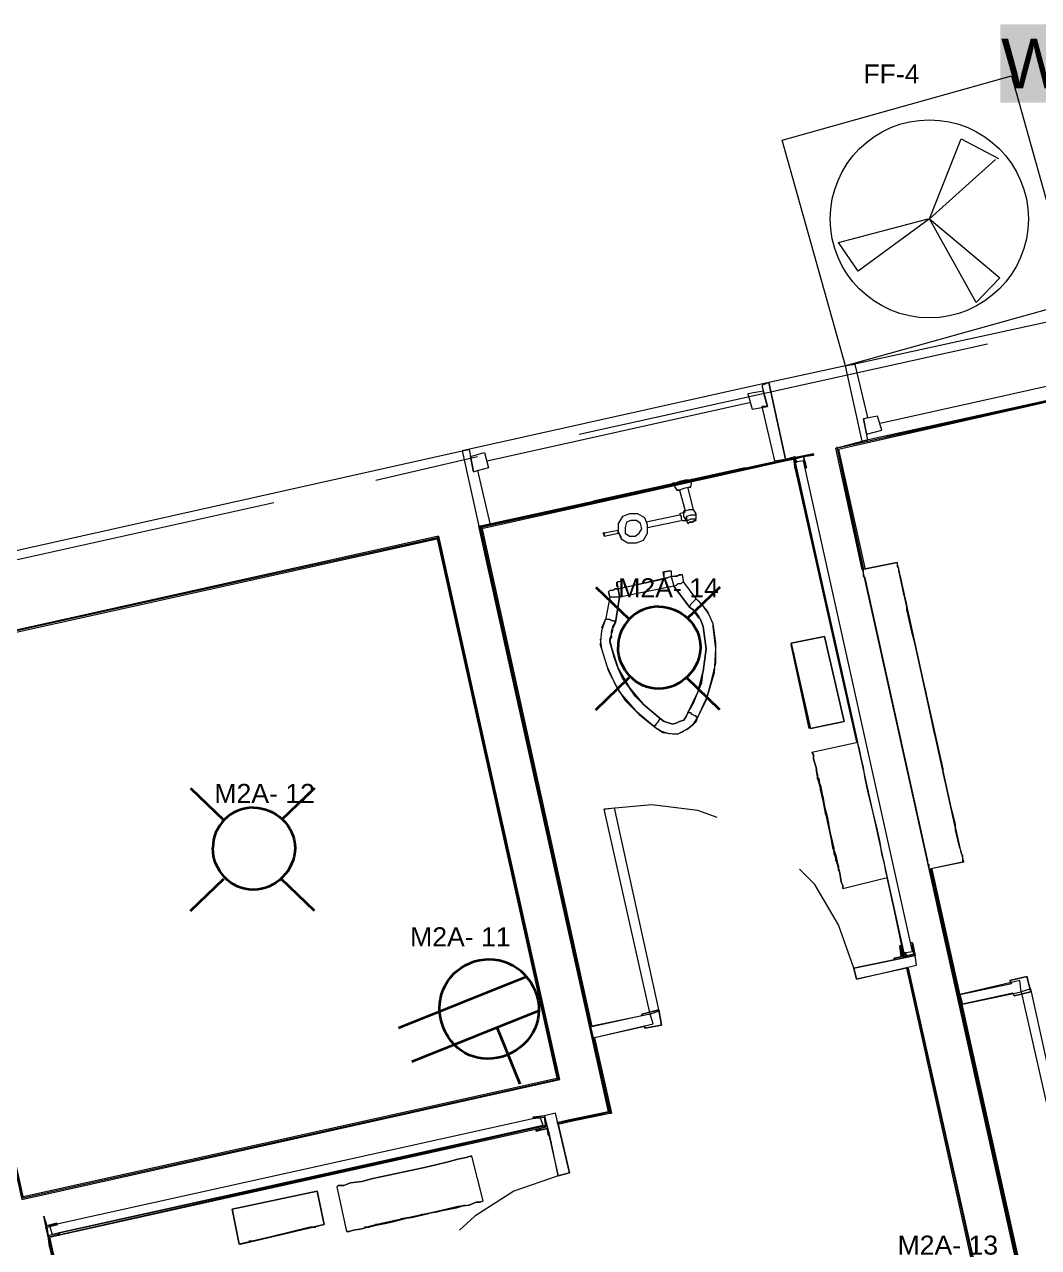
# Model space of a CAD drawing. Header units: millimetres. Extents: x 0.7 to 36.3, y 0.6 to 47.9.
# Drawn here: x 23.461 to 24.673, y 12.984 to 14.446 of the extents above; entities that cross this region are included whole.
import ezdxf

# ---------------------------------------------------------------- set-up
doc = ezdxf.new("R2010")
doc.units = ezdxf.units.MM
doc.header["$LTSCALE"] = 0.007
doc.linetypes.add('HIDDEN', pattern=[9.525, 6.35, -3.175])
doc.layers.add('Dotted', color=1, linetype='HIDDEN', lineweight=30, true_color=0xff0000)
doc.layers.add('PDF2_Geometry', color=7, linetype='Continuous')
doc.layers.add('PDF_Text', color=7, linetype='Continuous')
doc.layers.add('PDF_Geometry', color=7, linetype='Continuous', true_color=0x777777)
doc.layers.add('PDF_Solid Fills', color=7, linetype='Continuous', true_color=0xffffff)
doc.styles.add('PDF Arial', font='arial.ttf')

msp = doc.modelspace()

# ---------------------------------------------------------------- linework, layer by layer
at = {"layer": 'Dotted', "color": 0, "linetype": 'Continuous', "lineweight": 5}
for p, q in [((24.5426, 14.2136), (24.5807, 14.3095)), ((24.5807, 14.3095), (24.6251, 14.2857)), ((24.6217, 14.2847), (24.5426, 14.2136)), ((24.4339, 14.1852), (24.5395, 14.2132)), ((24.5426, 14.2136), (24.4575, 14.1509)), ((24.5426, 14.2136), (24.627, 14.143)), ((24.5984, 14.1138), (24.5426, 14.2136)), ((24.4575, 14.1509), (24.4339, 14.1852)), ((24.627, 14.143), (24.5984, 14.1138))]:
    msp.add_line(p, q, dxfattribs=at)
at = {"layer": 'Dotted', "color": 0, "linetype": 'HIDDEN', "lineweight": 5}
msp.add_line((24.5395, 14.2132), (24.5426, 14.2136), dxfattribs=at)
at = {"layer": 'Dotted', "color": 0, "linetype": 'Continuous', "lineweight": 5}
msp.add_lwpolyline([(24.3667, 14.3077), (24.6407, 14.3845), (24.7164, 14.1145), (24.4423, 14.0378)], close=True, dxfattribs=at)
msp.add_circle((24.5426, 14.2136), 0.1184, dxfattribs=at)
at = {"layer": 'PDF2_Geometry', "lineweight": 35}
for points in [[(23.9078, 13.2463), (24.061, 13.3076)], [(23.9239, 13.2061), (24.0771, 13.2674)], [(24.0533, 13.1788), (24.026, 13.2469)]]:
    msp.add_lwpolyline(points, dxfattribs=at)
msp.add_arc((24.016, 13.2683), 0.0597, 21.5617, 112.0411, dxfattribs=at)
for points in [[(23.9617, 13.2463), (23.9493, 13.2773), (23.9626, 13.3113), (23.9935, 13.3237)], [(24.0715, 13.2903), (24.0839, 13.2593), (24.0684, 13.2262), (24.0375, 13.2138)], [(24.0375, 13.2138), (24.0065, 13.2014), (23.974, 13.2154), (23.9617, 13.2463)]]:
    msp.add_open_spline(points, degree=3, dxfattribs=at)
at = {"layer": 'PDF_Geometry', "lineweight": 9}
for points in [[(24.8073, 14.1178), (24.8273, 14.0278), (24.4623, 13.9478), (24.4423, 14.0378)], [(24.3807, 13.9261), (24.3923, 13.9294), (24.394, 13.9161), (24.3957, 13.9161), (24.3923, 13.9294), (24.404, 13.9311), (24.404, 13.9328), (24.3807, 13.9278), (24.3823, 13.9144), (24.384, 13.9144)], [(24.3807, 13.9261), (24.3823, 13.9144), (24.384, 13.9144), (24.3823, 13.9144)], [(24.2357, 13.8978), (24.239, 13.8978), (24.244, 13.8994), (24.2507, 13.9011), (24.2573, 13.9011), (24.259, 13.9028), (24.2573, 13.9011), (24.2507, 13.9011), (24.244, 13.8994), (24.239, 13.8978)], [(24.1907, 13.8344), (24.1957, 13.8378), (24.199, 13.8428), (24.1973, 13.8494), (24.1923, 13.8528), (24.1857, 13.8528), (24.1807, 13.8511), (24.179, 13.8444), (24.179, 13.8378), (24.184, 13.8344)], [(24.2523, 13.8528), (24.2523, 13.8561), (24.2523, 13.8578), (24.2523, 13.8561)], [(24.254, 13.8494), (24.2557, 13.8511), (24.259, 13.8511), (24.2623, 13.8528), (24.264, 13.8528), (24.2623, 13.8528), (24.259, 13.8511), (24.2557, 13.8511)], [(24.154, 13.8361), (24.1524, 13.8378), (24.154, 13.8361), (24.154, 13.8344), (24.154, 13.8361), (24.154, 13.8378), (24.154, 13.8361), (24.154, 13.8344)], [(24.1707, 13.8394), (24.1707, 13.8411), (24.1707, 13.8394), (24.1707, 13.8378)], [(24.2257, 13.7828), (24.2257, 13.7861), (24.2257, 13.7878), (24.2257, 13.7894), (24.2257, 13.7911), (24.224, 13.7911)], [(24.504, 13.8028), (24.4623, 13.7944)], [(24.169, 13.7794), (24.1773, 13.7811)], [(24.1707, 13.7711), (24.1707, 13.7728), (24.169, 13.7744), (24.169, 13.7761), (24.169, 13.7778), (24.169, 13.7794)], [(24.179, 13.7728), (24.1773, 13.7811), (24.1773, 13.7794), (24.1773, 13.7778), (24.179, 13.7744)], [(24.5073, 13.7878), (24.579, 13.4611), (24.574, 13.4828), (24.574, 13.4895), (24.5723, 13.4961), (24.5707, 13.5028), (24.569, 13.5078), (24.564, 13.5311), (24.5623, 13.5378), (24.5607, 13.5444), (24.559, 13.5511), (24.559, 13.5561), (24.529, 13.6911), (24.5273, 13.6978), (24.5257, 13.7044), (24.524, 13.7111), (24.5223, 13.7161), (24.5173, 13.7394), (24.5157, 13.7461), (24.5157, 13.7528), (24.514, 13.7594), (24.5123, 13.7644)], [(24.164, 13.7228), (24.1624, 13.7178)], [(24.4407, 13.6128), (24.4173, 13.7144), (24.3773, 13.7061), (24.4007, 13.6044), (24.4407, 13.6128), (24.4007, 13.6044), (24.3773, 13.7061), (24.4173, 13.7144)], [(24.3807, 13.6894), (24.3807, 13.6928), (24.3807, 13.6944), (24.3807, 13.6928)], [(24.3973, 13.6144), (24.3973, 13.6161), (24.3957, 13.6194), (24.3973, 13.6161)], [(24.4257, 13.4711), (24.4157, 13.5178), (24.4123, 13.5328), (24.409, 13.5461), (24.4073, 13.5578), (24.404, 13.5678), (24.404, 13.5728), (24.4023, 13.5761), (24.404, 13.5728), (24.404, 13.5678), (24.4073, 13.5578), (24.409, 13.5461), (24.4123, 13.5328), (24.4157, 13.5178), (24.4257, 13.4711), (24.429, 13.4561), (24.4323, 13.4428), (24.4357, 13.4311), (24.4373, 13.4211), (24.439, 13.4161), (24.439, 13.4128), (24.439, 13.4161), (24.4373, 13.4211), (24.4357, 13.4311), (24.4323, 13.4428), (24.429, 13.4561), (24.4257, 13.4711), (24.4273, 13.4611), (24.4307, 13.4528), (24.4323, 13.4445), (24.434, 13.4395), (24.434, 13.4345), (24.434, 13.4395), (24.4323, 13.4445), (24.4307, 13.4528), (24.4273, 13.4611), (24.4257, 13.4711), (24.4157, 13.5178), (24.414, 13.5278), (24.4123, 13.5361), (24.409, 13.5444), (24.409, 13.5494), (24.4073, 13.5544), (24.409, 13.5494), (24.409, 13.5444), (24.4123, 13.5361), (24.414, 13.5278), (24.4157, 13.5178)], [(24.419, 13.5011), (24.4157, 13.5178), (24.414, 13.5244), (24.4123, 13.5311), (24.4123, 13.5361), (24.4107, 13.5411), (24.4107, 13.5444), (24.409, 13.5444), (24.4107, 13.5428), (24.4107, 13.5394), (24.4123, 13.5344), (24.414, 13.5278), (24.4157, 13.5211)], [(24.4223, 13.4911), (24.4173, 13.5111), (24.4207, 13.4978), (24.424, 13.4778)], [(24.4223, 13.4878), (24.4257, 13.4711), (24.4273, 13.4645), (24.429, 13.4578), (24.4307, 13.4528), (24.4307, 13.4478), (24.4323, 13.4461), (24.4323, 13.4445), (24.4307, 13.4461), (24.4307, 13.4495), (24.429, 13.4545), (24.429, 13.4611), (24.4273, 13.4678)], [(24.7023, 12.7245), (24.544, 13.4361)], [(24.5157, 13.3328), (24.5107, 13.3311), (24.509, 13.3445), (24.5073, 13.3445), (24.509, 13.3311), (24.5007, 13.3295), (24.5007, 13.3278), (24.5007, 13.3295), (24.509, 13.3311), (24.5073, 13.3445), (24.509, 13.3445), (24.5107, 13.3311)], [(24.514, 13.3328), (24.5123, 13.3361)], [(24.639, 13.3028), (24.6407, 13.2995)], [(24.659, 13.3078), (24.664, 13.2895)], [(24.219, 13.2678), (24.2223, 13.2495)], [(24.1407, 13.2345), (24.2123, 13.2511), (24.209, 13.2628), (24.1374, 13.2478)], [(24.199, 13.2628), (24.199, 13.2611)], [(24.0974, 13.1861), (24.099, 13.1861), (24.099, 13.1845), (23.459, 13.0428), (23.459, 13.0445)], [(23.494, 12.9995), (24.0807, 13.1295), (24.0774, 13.1395), (23.4907, 13.0095)], [(24.0824, 13.1395), (24.084, 13.1278), (24.0724, 13.1245), (24.0724, 13.1228), (24.0857, 13.1261), (24.0874, 13.1178), (24.089, 13.1178), (24.0824, 13.1411), (24.069, 13.1395), (24.069, 13.1378)], [(24.084, 13.1295), (24.084, 13.1278), (24.0724, 13.1245), (24.0724, 13.1228), (24.0857, 13.1261), (24.0874, 13.1178), (24.089, 13.1178), (24.0874, 13.1178), (24.0857, 13.1261), (24.0724, 13.1228), (24.0724, 13.1245), (24.084, 13.1278)], [(23.939, 13.0795), (23.954, 13.0828), (23.9674, 13.0861), (23.979, 13.0895), (23.989, 13.0911), (23.994, 13.0928), (23.9957, 13.0928), (23.994, 13.0928), (23.989, 13.0911), (23.979, 13.0895), (23.9674, 13.0861), (23.954, 13.0828), (23.939, 13.0795), (23.8924, 13.0695), (23.8774, 13.0661), (23.864, 13.0628), (23.8507, 13.0611), (23.8424, 13.0578), (23.8357, 13.0578), (23.834, 13.0561), (23.8357, 13.0578), (23.8424, 13.0578), (23.8507, 13.0611), (23.864, 13.0628), (23.8774, 13.0661), (23.8924, 13.0695)], [(23.8107, 13.0511), (23.709, 13.0295), (23.7174, 12.9878), (23.819, 13.0111), (23.8107, 13.0511), (23.819, 13.0111), (23.7174, 12.9878), (23.709, 13.0295)], [(23.9507, 13.0261), (23.904, 13.0161), (23.889, 13.0128), (23.8757, 13.0095), (23.864, 13.0061), (23.854, 13.0045), (23.849, 13.0028), (23.8457, 13.0028), (23.849, 13.0028), (23.854, 13.0045), (23.864, 13.0061), (23.8757, 13.0095), (23.889, 13.0128), (23.904, 13.0161), (23.9507, 13.0261), (23.9657, 13.0295), (23.979, 13.0328), (23.9924, 13.0345), (24.0007, 13.0378), (24.0057, 13.0378), (24.009, 13.0395), (24.0057, 13.0378), (24.0007, 13.0378), (23.9924, 13.0345), (23.979, 13.0328), (23.9657, 13.0295), (23.9507, 13.0261), (23.9607, 13.0278), (23.969, 13.0295), (23.9774, 13.0311), (23.9824, 13.0328), (23.9874, 13.0345), (23.9824, 13.0328), (23.9774, 13.0311), (23.969, 13.0295), (23.9607, 13.0278), (23.9507, 13.0261), (23.904, 13.0161), (23.894, 13.0128), (23.8857, 13.0111), (23.8774, 13.0095), (23.8724, 13.0078), (23.8674, 13.0078), (23.8724, 13.0078), (23.8774, 13.0095), (23.8857, 13.0111), (23.894, 13.0128), (23.904, 13.0161)], [(23.489, 12.9978), (23.4874, 13.0078), (23.5007, 13.0111), (23.499, 13.0128), (23.4874, 13.0095), (23.484, 13.0211), (23.489, 12.9961), (23.5024, 12.9995), (23.5024, 13.0011)], [(23.9207, 13.0195), (23.904, 13.0161), (23.8974, 13.0145), (23.8907, 13.0128), (23.8857, 13.0111), (23.8807, 13.0111), (23.879, 13.0095), (23.8774, 13.0095), (23.879, 13.0095), (23.8824, 13.0111), (23.8874, 13.0128), (23.894, 13.0128), (23.9007, 13.0145)], [(23.9307, 13.0211), (23.9107, 13.0178), (23.924, 13.0195), (23.944, 13.0245)], [(23.4907, 12.9961), (23.5024, 12.9995), (23.5024, 13.0011), (23.5024, 12.9995)], [(23.809, 13.0078), (23.8074, 13.0078), (23.8024, 13.0078), (23.8074, 13.0078)], [(23.4907, 12.9845), (23.4924, 12.9845), (23.4907, 12.9961), (23.4924, 12.9845)], [(23.734, 12.9911), (23.7307, 12.9911), (23.729, 12.9911), (23.7307, 12.9911)]]:
    msp.add_lwpolyline(points, close=True, dxfattribs=at)
for points in [[(24.124, 13.9561), (24.6123, 14.0644)], [(24.0974, 13.1328), (24.159, 13.1461), (24.004, 13.8461), (24.3707, 13.9261), (24.3507, 14.0178), (23.984, 13.9361), (24.004, 13.8461)], [(24.5823, 13.4445), (24.5423, 13.4361), (24.5423, 13.4378), (24.5423, 13.4395), (24.5423, 13.4411), (24.5407, 13.4428), (24.5407, 13.4461), (24.4657, 13.7844), (24.464, 13.7861), (24.464, 13.7894), (24.464, 13.7911), (24.464, 13.7928), (24.4623, 13.7944), (24.4307, 13.9394), (24.7573, 14.0111), (24.4323, 13.9394), (24.464, 13.7944), (24.4323, 13.9411)], [(24.7573, 14.0111), (24.434, 13.9378), (24.4657, 13.7944)], [(24.769, 13.9594), (24.7573, 14.0128), (24.4907, 13.9528)], [(23.8807, 13.9011), (24.0024, 13.9294)], [(24.3823, 13.9294), (24.3823, 13.9278), (24.004, 13.8444)], [(24.0057, 13.8461), (24.1374, 13.2478), (24.0057, 13.8444), (24.369, 13.9244)], [(24.3923, 13.9294), (24.3807, 13.9261), (24.369, 13.9244), (24.3807, 13.9261), (24.3823, 13.9261), (24.3807, 13.9261), (24.0074, 13.8428)], [(24.4023, 13.5761), (24.4573, 13.5878), (24.384, 13.9144), (24.3823, 13.9144), (24.3807, 13.9261), (24.369, 13.9244), (24.3807, 13.9261), (24.3807, 13.9278), (24.369, 13.9244), (24.3807, 13.9278), (24.3907, 13.9294)], [(24.3807, 13.9278), (24.369, 13.9244), (24.3807, 13.9278)], [(24.3807, 13.9294), (24.3807, 13.9278), (24.3823, 13.9278), (24.3807, 13.9278), (24.404, 13.9328), (24.404, 13.9311), (24.3923, 13.9294), (24.3957, 13.9161), (24.394, 13.9161)], [(24.3823, 13.9228), (24.3823, 13.9261), (24.3823, 13.9228), (24.5123, 13.3361), (24.5223, 13.3378), (24.3923, 13.9244), (24.3823, 13.9228), (24.384, 13.9228), (24.3823, 13.9261)], [(24.3223, 13.9161), (24.1407, 13.8761)], [(24.3823, 13.9144), (24.4557, 13.5878)], [(24.2357, 13.8978), (24.2407, 13.8894), (24.244, 13.8894), (24.2507, 13.8644)], [(24.2573, 13.8928), (24.259, 13.9028)], [(24.2557, 13.8928), (24.2573, 13.8928), (24.2557, 13.8928), (24.249, 13.8911), (24.244, 13.8894), (24.2407, 13.8894)], [(24.264, 13.8544), (24.264, 13.8611), (24.2607, 13.8661), (24.254, 13.8928)], [(23.2707, 13.7661), (23.759, 13.8744)], [(24.264, 13.8528), (24.2623, 13.8544), (24.264, 13.8544), (24.2623, 13.8544), (24.2573, 13.8544), (24.254, 13.8528), (24.2523, 13.8528), (24.249, 13.8578), (24.249, 13.8644), (24.2507, 13.8644), (24.2557, 13.8661), (24.259, 13.8661), (24.2607, 13.8661)], [(24.174, 13.8311), (24.1823, 13.8261), (24.1923, 13.8261), (24.2007, 13.8294), (24.2057, 13.8378), (24.2057, 13.8478), (24.2023, 13.8561), (24.194, 13.8611), (24.184, 13.8611), (24.1757, 13.8578), (24.1707, 13.8494), (24.1707, 13.8394), (24.174, 13.8311), (24.1823, 13.8261), (24.1923, 13.8261), (24.2007, 13.8294), (24.2057, 13.8378), (24.2057, 13.8478), (24.2023, 13.8561), (24.194, 13.8611), (24.184, 13.8611), (24.1757, 13.8578), (24.1707, 13.8494), (24.1707, 13.8394), (24.174, 13.8328)], [(24.244, 13.8594), (24.204, 13.8511)], [(24.2057, 13.8444), (24.2457, 13.8528)], [(24.2507, 13.8628), (24.244, 13.8611), (24.2457, 13.8578), (24.2457, 13.8544), (24.2473, 13.8528), (24.2523, 13.8528), (24.254, 13.8494)], [(24.264, 13.8611), (24.2623, 13.8594), (24.2573, 13.8594), (24.2523, 13.8578)], [(24.2573, 13.8544), (24.254, 13.8528), (24.2523, 13.8528)], [(24.0074, 13.8444), (24.139, 13.2478), (24.199, 13.2611)], [(24.1707, 13.8411), (24.154, 13.8378), (24.1524, 13.8378)], [(24.154, 13.8344), (24.1707, 13.8378)], [(23.9557, 13.8344), (23.3124, 13.6911), (23.9557, 13.8328)], [(23.3157, 13.6911), (23.3157, 13.6894), (23.3307, 13.6194), (23.3141, 13.6911), (23.954, 13.8328), (24.099, 13.1845), (23.954, 13.8344), (23.9557, 13.8344), (24.0907, 13.2245)], [(23.3157, 13.6894), (23.954, 13.8311), (24.0974, 13.1861), (24.099, 13.1861), (24.099, 13.1845), (23.459, 13.0428), (23.4107, 13.2545), (23.459, 13.0428), (23.459, 13.0445), (23.4124, 13.2545), (23.4107, 13.2545), (23.4107, 13.2528), (23.4574, 13.0411), (24.1007, 13.1845)], [(24.154, 13.8344), (24.154, 13.8344)], [(24.2323, 13.7928), (24.224, 13.7911), (24.2323, 13.7928), (24.234, 13.7928), (24.234, 13.7911), (24.234, 13.7894), (24.234, 13.7878), (24.234, 13.7861), (24.2257, 13.7828), (24.179, 13.7728), (24.1707, 13.7711), (24.1723, 13.7611), (24.1673, 13.7311), (24.164, 13.7244), (24.1673, 13.7311), (24.1657, 13.7328), (24.1624, 13.7328), (24.1607, 13.7344), (24.159, 13.7344), (24.1574, 13.7344), (24.1557, 13.7361), (24.1507, 13.7244)], [(24.5073, 13.7894), (24.504, 13.8028), (24.504, 13.8011), (24.504, 13.7994), (24.504, 13.7978), (24.5057, 13.7961), (24.5057, 13.7928), (24.5807, 13.4545), (24.5823, 13.4528), (24.5823, 13.4495), (24.5823, 13.4478), (24.5823, 13.4461), (24.584, 13.4445), (24.5807, 13.4578)], [(24.1673, 13.7711), (24.1707, 13.7711), (24.234, 13.7861), (24.2373, 13.7744), (24.1723, 13.7611), (24.1707, 13.7711), (24.1673, 13.7711), (24.164, 13.7694), (24.1624, 13.7694), (24.1607, 13.7694), (24.159, 13.7678), (24.1607, 13.7611), (24.1557, 13.7361), (24.1507, 13.7211), (24.149, 13.7044), (24.1507, 13.6994), (24.159, 13.6728), (24.1723, 13.6478), (24.1907, 13.6261), (24.2123, 13.6078), (24.214, 13.6061), (24.224, 13.5994), (24.2373, 13.5978), (24.2423, 13.5978), (24.254, 13.6044), (24.264, 13.6128), (24.2657, 13.6178), (24.2773, 13.6428), (24.2857, 13.6711), (24.2873, 13.6994), (24.284, 13.7261), (24.284, 13.7294), (24.2773, 13.7444), (24.2673, 13.7561), (24.264, 13.7594), (24.249, 13.7794), (24.2473, 13.7878), (24.2457, 13.7878), (24.244, 13.7878), (24.2407, 13.7861), (24.2373, 13.7861), (24.234, 13.7861), (24.2457, 13.7878)], [(24.234, 13.7861), (24.2373, 13.7744), (24.2407, 13.7761), (24.2423, 13.7778), (24.2457, 13.7778), (24.2473, 13.7794), (24.249, 13.7794), (24.2473, 13.7878)], [(24.2523, 13.6028), (24.2607, 13.6094), (24.2657, 13.6178), (24.2757, 13.6378), (24.2823, 13.6611), (24.2873, 13.6828), (24.2873, 13.7061), (24.284, 13.7294), (24.279, 13.7411), (24.2723, 13.7511), (24.264, 13.7594), (24.249, 13.7794)], [(24.579, 13.4611), (24.5073, 13.7878)], [(24.2373, 13.7744), (24.2557, 13.7494), (24.2623, 13.7444), (24.2557, 13.7494), (24.2373, 13.7744), (24.1723, 13.7611), (24.1707, 13.7611), (24.1673, 13.7611), (24.164, 13.7611), (24.1624, 13.7611), (24.1607, 13.7611), (24.1557, 13.7361)], [(24.1607, 13.7611), (24.159, 13.7678)], [(24.1624, 13.7011), (24.1607, 13.7078), (24.1624, 13.7144), (24.1624, 13.7194), (24.164, 13.7261), (24.1673, 13.7311), (24.1723, 13.7611)], [(24.269, 13.7344), (24.2723, 13.7261), (24.2707, 13.7311), (24.2673, 13.7378), (24.264, 13.7428), (24.2607, 13.7461), (24.2557, 13.7494), (24.2573, 13.7528), (24.259, 13.7544), (24.2607, 13.7561), (24.2623, 13.7578), (24.264, 13.7594)], [(24.2557, 13.7494), (24.2623, 13.7444)], [(24.1607, 13.7111), (24.1624, 13.7161), (24.1607, 13.7111), (24.1607, 13.7094), (24.1624, 13.7011), (24.1707, 13.6761), (24.184, 13.6528), (24.2007, 13.6328), (24.2207, 13.6161), (24.2257, 13.6128), (24.2307, 13.6111), (24.2357, 13.6094), (24.2407, 13.6111), (24.244, 13.6128), (24.249, 13.6144), (24.2523, 13.6194), (24.254, 13.6228), (24.2657, 13.6478), (24.2723, 13.6728), (24.2757, 13.6994), (24.2723, 13.7261), (24.269, 13.7344), (24.2723, 13.7261), (24.2757, 13.6994), (24.2723, 13.6728), (24.2657, 13.6478), (24.254, 13.6228), (24.2607, 13.6344), (24.2657, 13.6478), (24.2707, 13.6594), (24.2723, 13.6728), (24.274, 13.6861), (24.2757, 13.6994), (24.274, 13.7128), (24.2723, 13.7261), (24.2757, 13.6994), (24.2723, 13.6728), (24.2657, 13.6478), (24.254, 13.6228)], [(24.2673, 13.7361), (24.2623, 13.7428), (24.2673, 13.7361), (24.264, 13.7428)], [(24.1624, 13.7211), (24.1624, 13.7194)], [(24.149, 13.7111), (24.1507, 13.6994), (24.1574, 13.6778), (24.1673, 13.6561), (24.179, 13.6378), (24.1957, 13.6211), (24.214, 13.6061), (24.2223, 13.6011), (24.2323, 13.5978)], [(24.2657, 13.6178), (24.264, 13.6178), (24.264, 13.6194), (24.2623, 13.6194), (24.259, 13.6211), (24.2573, 13.6228), (24.254, 13.6228), (24.2523, 13.6194), (24.249, 13.6144), (24.244, 13.6128), (24.2407, 13.6111), (24.2357, 13.6094), (24.2307, 13.6111), (24.2257, 13.6128), (24.2207, 13.6161), (24.2007, 13.6328), (24.184, 13.6528), (24.1707, 13.6761), (24.1624, 13.7011), (24.1607, 13.7094)], [(24.1624, 13.7144), (24.1624, 13.7128)], [(24.399, 13.6044), (24.3773, 13.7044), (24.399, 13.6044)], [(24.2207, 13.6161), (24.2107, 13.6244), (24.2007, 13.6328), (24.1907, 13.6428), (24.184, 13.6528), (24.1757, 13.6644), (24.1707, 13.6761), (24.1657, 13.6894), (24.1624, 13.7011), (24.1707, 13.6761), (24.184, 13.6528), (24.2007, 13.6328), (24.2207, 13.6161), (24.219, 13.6144), (24.2173, 13.6111), (24.2157, 13.6094), (24.2157, 13.6078), (24.214, 13.6078), (24.214, 13.6061)], [(24.3957, 13.6194), (24.3807, 13.6894), (24.3957, 13.6194)], [(24.549, 13.5961), (24.5373, 13.6528), (24.549, 13.5961)], [(24.2357, 13.5978), (24.2423, 13.5978), (24.249, 13.6011)], [(24.439, 13.4128), (24.4923, 13.4261), (24.4923, 13.4278), (24.4907, 13.4328), (24.489, 13.4428), (24.4857, 13.4545), (24.484, 13.4678), (24.4807, 13.4828), (24.469, 13.5294), (24.4657, 13.5444), (24.464, 13.5578), (24.4607, 13.5711), (24.459, 13.5794), (24.4573, 13.5861), (24.4573, 13.5878)], [(24.289, 13.4978), (24.2657, 13.5061), (24.2107, 13.5128), (24.154, 13.5078), (24.1657, 13.5095), (24.219, 13.2661), (24.209, 13.2628), (24.154, 13.5078)], [(24.584, 13.4445), (24.5423, 13.4361), (24.7007, 12.7245), (24.7823, 12.3578), (24.7823, 12.3562), (25.4173, 12.4962), (25.4173, 12.4995), (25.4173, 12.4978)], [(24.4523, 13.3178), (24.434, 13.3695), (24.4057, 13.4178), (24.3873, 13.4361)], [(24.5157, 13.3328), (24.514, 13.3361), (24.5123, 13.3361), (24.4923, 13.4261), (24.5123, 13.3311)], [(24.5457, 13.4361), (24.7057, 12.7145)], [(25.389, 12.4162), (24.749, 12.2745), (24.749, 12.2728), (24.7473, 12.2728), (24.5157, 13.3178), (24.4557, 13.3045), (24.5273, 13.3211), (24.5257, 13.3328), (24.4523, 13.3178), (24.4557, 13.3045), (24.4523, 13.3178), (24.5007, 13.3278), (24.5007, 13.3295), (24.509, 13.3311), (24.5073, 13.3445), (24.509, 13.3445), (24.5107, 13.3311), (24.524, 13.3345)], [(24.5207, 13.3461), (24.524, 13.3345), (24.5107, 13.3311), (24.509, 13.3445), (24.5073, 13.3445), (24.509, 13.3311), (24.5007, 13.3295), (24.5007, 13.3278), (24.5257, 13.3328), (24.5223, 13.3478), (24.5207, 13.3478), (24.5223, 13.3478), (24.5257, 13.3328)], [(25.3906, 12.4178), (24.7507, 12.2762), (24.5173, 13.3178), (24.749, 12.2745), (24.5173, 13.3178)], [(24.6423, 13.2878), (24.5823, 13.2745), (24.6523, 13.2895), (24.6507, 13.3028), (24.579, 13.2861), (24.5823, 13.2745), (24.579, 13.2861), (24.6407, 13.2995)], [(24.639, 13.3028), (24.659, 13.3078), (24.639, 13.3028)], [(24.6423, 13.2878), (24.644, 13.2845), (24.6423, 13.2878)], [(24.644, 13.2845), (24.664, 13.2895), (24.644, 13.2845)], [(24.804, 12.9945), (24.7873, 12.9861), (24.7257, 12.9661), (24.7357, 12.9678), (24.664, 13.2928), (24.6523, 13.2895), (24.7257, 12.9661)], [(24.199, 13.2628), (24.219, 13.2678), (24.199, 13.2628)], [(24.2023, 13.2478), (24.1424, 13.2345), (24.1624, 13.1445), (24.1607, 13.1445), (24.1607, 13.1461), (24.1607, 13.1445), (24.1624, 13.1445), (24.099, 13.1311), (24.1607, 13.1461), (24.099, 13.1311), (24.1124, 13.0728), (24.0957, 13.1445), (24.0824, 13.1411), (24.099, 13.0695), (24.1124, 13.0728), (24.099, 13.0695), (24.089, 13.1178), (24.0874, 13.1178), (24.0857, 13.1261), (24.0724, 13.1228), (24.0724, 13.1245), (24.084, 13.1278), (24.0824, 13.1395)], [(24.2023, 13.2461), (24.2223, 13.2495), (24.2023, 13.2461)], [(24.2023, 13.2478), (24.2023, 13.2461), (24.2023, 13.2478)], [(24.1407, 13.2345), (24.1607, 13.1461), (24.1407, 13.2345)], [(24.069, 13.1378), (24.069, 13.1395), (24.0824, 13.1411)], [(24.0807, 13.1295), (23.5024, 13.0011), (23.5024, 12.9995), (23.4907, 12.9961), (24.084, 13.1278)], [(24.084, 13.1295), (23.4907, 12.9961), (24.084, 13.1295)], [(23.5024, 13.0011), (24.084, 13.1295)], [(24.009, 13.0395), (23.9957, 13.0928)], [(24.099, 13.0695), (24.0457, 13.0511), (23.999, 13.0211), (23.9807, 13.0045)], [(23.834, 13.0561), (23.8457, 13.0028)], [(23.9774, 13.0311), (23.9757, 13.0311), (23.9724, 13.0311), (23.9674, 13.0295), (23.9607, 13.0278), (23.954, 13.0261), (23.934, 13.0228), (23.9507, 13.0261), (23.9574, 13.0278), (23.964, 13.0295), (23.969, 13.0295), (23.974, 13.0311), (23.9774, 13.0311), (23.9774, 13.0328)], [(23.489, 12.9961), (23.484, 13.0211), (23.4874, 13.0095), (23.499, 13.0128), (23.5007, 13.0111)], [(23.4857, 13.0078), (23.489, 12.9978), (23.4907, 12.9845), (23.489, 12.9978), (23.4924, 12.9845), (23.4907, 12.9845), (23.5624, 12.6678), (23.5657, 12.6578), (23.5774, 12.6595), (23.579, 12.6595), (24.1474, 12.7845), (24.1474, 12.7861), (24.1607, 12.7895), (24.1557, 12.8161)], [(23.4874, 13.0078), (23.489, 12.9978)], [(23.819, 13.0111), (23.719, 12.9878), (23.819, 13.0111)], [(23.8024, 13.0078), (23.734, 12.9911), (23.8024, 13.0078)], [(23.4907, 12.9961), (23.4907, 12.9961)], [(23.4907, 12.9845), (23.4924, 12.9845), (23.4907, 12.9961), (23.5657, 12.6578), (23.4907, 12.9961), (23.5674, 12.6578)], [(23.4907, 12.9961), (23.4907, 12.9961)]]:
    msp.add_lwpolyline(points, dxfattribs=at)
at = {"layer": 'PDF_Geometry', "lineweight": 18}
for points in [[(24.5173, 13.3178), (24.7507, 12.2762), (24.7973, 12.2862), (25.3906, 12.4178), (25.399, 12.3778), (25.4473, 12.3878), (25.434, 12.4495), (25.6623, 12.4995), (25.6523, 12.5478), (25.4223, 12.4978), (25.374, 12.4862), (24.7823, 12.3545), (24.4307, 13.9394), (24.4623, 13.9478), (24.4423, 14.0378), (24.3507, 14.0178), (24.3707, 13.9261), (24.3823, 13.9294), (24.3823, 13.9278)], [(22.9691, 13.7094), (23.984, 13.9361), (24.004, 13.8461), (24.159, 13.1461), (24.1107, 13.1361), (24.0974, 13.1328)], [(24.3823, 13.9261), (24.384, 13.9228)], [(24.004, 13.8461), (24.004, 13.8461)], [(23.4574, 13.0411), (24.1007, 13.1845), (23.9557, 13.8344), (23.3124, 13.6911)], [(24.514, 13.3361), (24.5157, 13.3328)], [(23.5024, 13.0011), (24.084, 13.1295)], [(23.489, 12.9978), (23.8957, 11.1645), (24.534, 11.3062)]]:
    msp.add_lwpolyline(points, dxfattribs=at)
at = {"layer": 'PDF_Geometry', "lineweight": 13}
for points in [[(24.4623, 13.9478), (24.469, 13.9494), (24.464, 13.9744), (24.469, 13.9761), (24.454, 14.0394), (24.4423, 14.0378)], [(24.484, 13.9694), (24.799, 14.0394)], [(24.3507, 14.0178), (24.3423, 14.0144), (24.349, 13.9894), (24.3423, 13.9894), (24.3573, 13.9244), (24.3707, 13.9261)], [(24.014, 13.9244), (24.329, 13.9944)], [(23.984, 13.9361), (23.9924, 13.9378), (23.9974, 13.9111), (24.0024, 13.9128), (24.0174, 13.8478), (24.004, 13.8461)]]:
    msp.add_lwpolyline(points, dxfattribs=at)
for points in [[(24.3257, 14.0044), (24.3307, 13.9861), (24.349, 13.9894), (24.344, 14.0078)], [(24.4857, 13.9611), (24.4807, 13.9778), (24.464, 13.9744), (24.4673, 13.9561)], [(24.0107, 13.9344), (24.0157, 13.9161), (23.9974, 13.9111), (23.994, 13.9294)]]:
    msp.add_lwpolyline(points, close=True, dxfattribs=at)
at = {"layer": 'PDF_Geometry', "lineweight": 35}
for points in [[(24.1439, 13.7734), (24.1839, 13.7351)], [(24.2922, 13.7734), (24.2522, 13.7351)], [(24.1439, 13.6267), (24.1839, 13.6651)], [(24.2922, 13.6267), (24.2522, 13.6651)], [(23.6592, 13.533), (23.6992, 13.4947)], [(23.8076, 13.533), (23.7676, 13.4947)], [(23.6592, 13.3863), (23.6992, 13.4247)], [(23.8076, 13.3863), (23.7676, 13.4247)]]:
    msp.add_lwpolyline(points, dxfattribs=at)
for centre in [(24.2189, 13.7017), (23.7343, 13.4613)]:
    msp.add_arc(centre, 0.0484, 90.0411, 179.9589, dxfattribs=at)
for points in [[(24.2189, 13.7501), (24.2455, 13.7501), (24.2689, 13.7284), (24.2689, 13.7017)], [(24.2189, 13.6517), (24.1922, 13.6517), (24.1705, 13.6751), (24.1705, 13.7017)], [(24.2689, 13.7017), (24.2689, 13.6751), (24.2455, 13.6517), (24.2189, 13.6517)], [(23.7342, 13.5097), (23.7609, 13.5097), (23.7842, 13.488), (23.7842, 13.4613)], [(23.7342, 13.4113), (23.7076, 13.4113), (23.6859, 13.4347), (23.6859, 13.4613)], [(23.7842, 13.4613), (23.7842, 13.4347), (23.7609, 13.4113), (23.7342, 13.4113)]]:
    msp.add_open_spline(points, degree=3, dxfattribs=at)
at = {"layer": 'PDF_Solid Fills', "lineweight": 35, "transparency": 33554559}
msp.add_solid([(24.6273, 14.3527), (25.2406, 14.3527), (24.6273, 14.4461), (25.2406, 14.4461)], dxfattribs=at)

# ---------------------------------------------------------------- texts
at = {"layer": 'PDF_Text', "attachment_point": 4, "style": 'PDF Arial'}
for s, insert, char_height in [('WATER METER', (24.6283, 14.3995), 0.059386), ('FF-4', (24.4637, 14.3869), 0.02276), ('M2A- 14', (24.1707, 13.7725), 0.02276), ('M2A- 12', (23.6878, 13.5266), 0.02276), ('M2A- 11', (23.9218, 13.3552), 0.02276), ('M2A- 13', (24.5046, 12.9864), 0.02276)]:
    msp.add_mtext(s, dxfattribs=dict(at, insert=insert, char_height=char_height))

doc.saveas('drawing.dxf')
